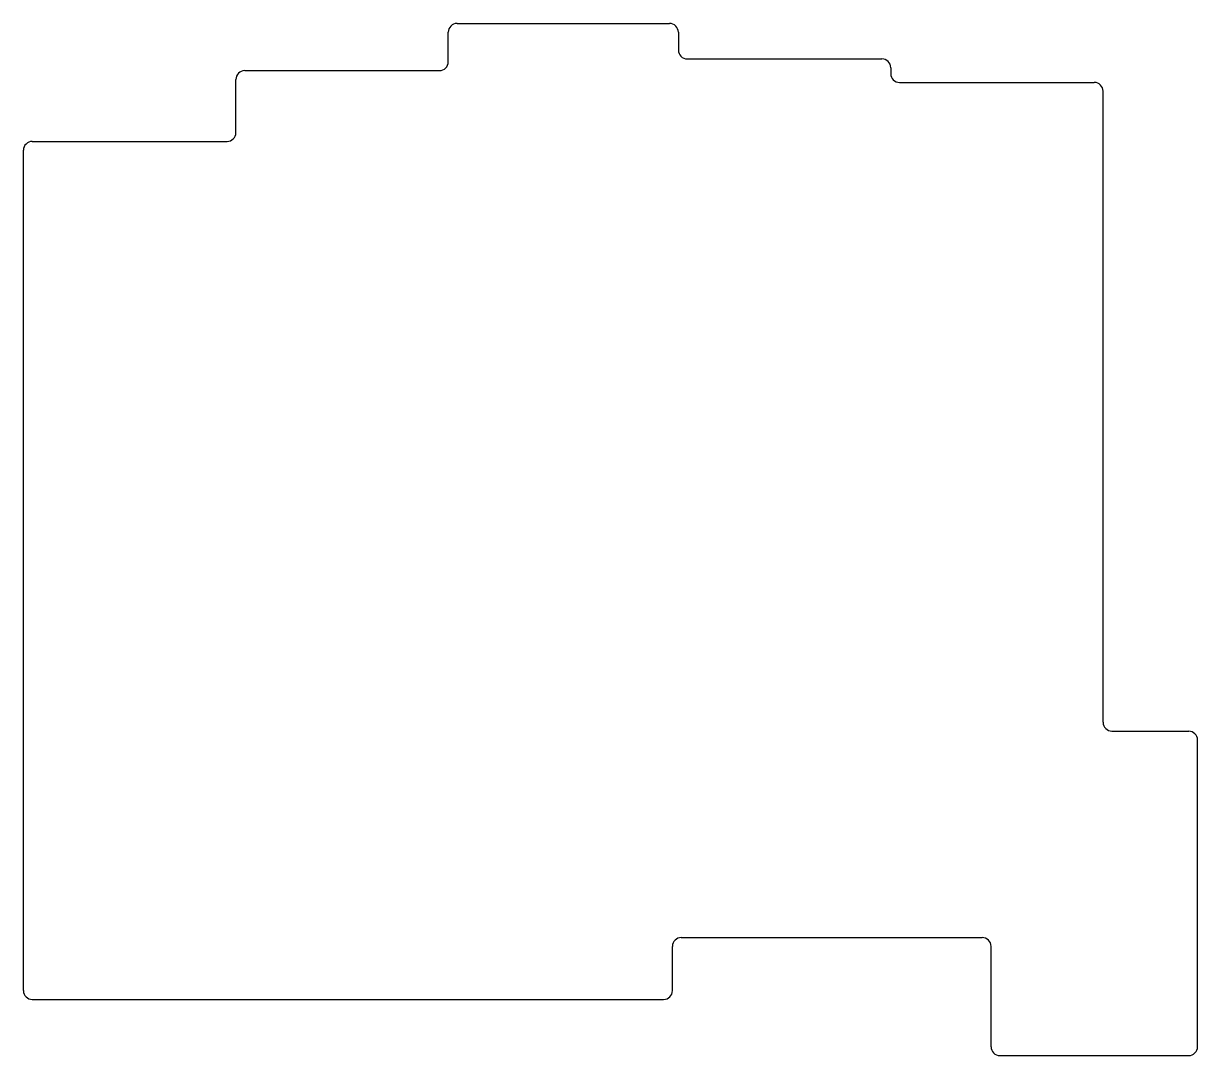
# Model space of a CAD drawing. Header units: millimetres. Extents: x 8.2 to 107.8, y -33.8 to 53.8.
import ezdxf

# ---------------------------------------------------------------- set-up
doc = ezdxf.new("R2010")
doc.units = ezdxf.units.MM

msp = doc.modelspace()

# ---------------------------------------------------------------- linework, layer by layer
for p, q in [((45, 53.75), (63, 53.75)), ((44.25, 50.5), (44.25, 53)), ((63.75, 53), (63.75, 51.5)), ((64.5, 50.75), (81, 50.75)), ((27, 49.75), (43.5, 49.75)), ((81.75, 50), (81.75, 49.5)), ((26.25, 44.5), (26.25, 49)), ((82.5, 48.75), (99, 48.75)), ((99.75, -5.5), (99.75, 48)), ((8.25, -28.25), (8.25, 43)), ((9, 43.75), (25.5, 43.75)), ((100.5, -6.25), (107, -6.25)), ((107.75, -33), (107.75, -7)), ((64, -23.75), (89.5, -23.75)), ((63.25, -28.25), (63.25, -24.5)), ((90.25, -33), (90.25, -24.5)), ((9, -29), (62.5, -29)), ((91, -33.75), (107, -33.75))]:
    msp.add_line(p, q)
for centre, start, end in [((45, 53), 90, 180), ((63, 53), 0, 90), ((64.5, 51.5), 180, 270), ((81, 50), 0, 90), ((27, 49), 90, 180), ((43.5, 50.5), 270, 0), ((82.5, 49.5), 180, 270), ((99, 48), 0, 90), ((25.5, 44.5), 270, 0), ((9, 43), 90, 180), ((100.5, -5.5), 180, 270), ((107, -7), 0, 90), ((64, -24.5), 90, 180), ((89.5, -24.5), 0, 90), ((9, -28.25), 180, 270), ((62.5, -28.25), 270, 0), ((91, -33), 180, 270), ((107, -33), 270, 0)]:
    msp.add_arc(centre, 0.75, start, end)

doc.saveas('drawing.dxf')
